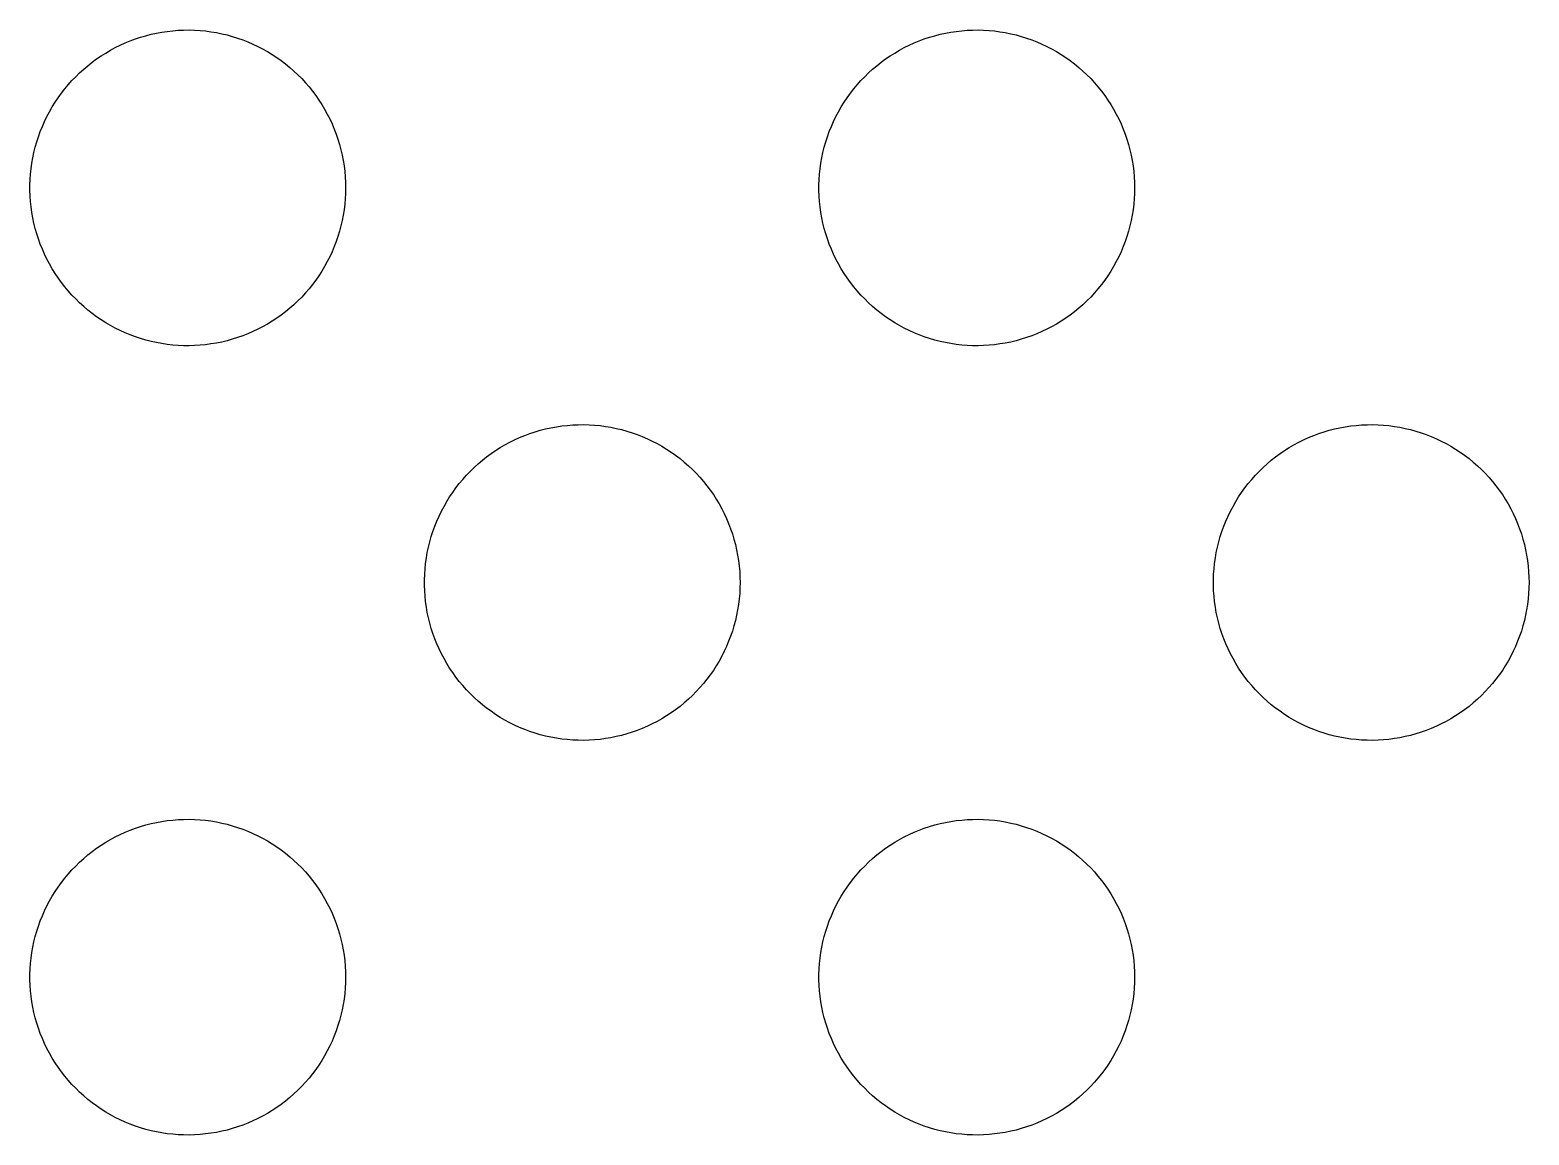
# Model space of a CAD drawing. Header units: millimetres. Extents: x -987 to 2591, y -102 to 2398.
# Drawn here: x 607.07 to 645.07, y 285.59 to 313.59 of the extents above; entities that cross this region are included whole.
import ezdxf

# ---------------------------------------------------------------- set-up
doc = ezdxf.new("R2010")
doc.units = ezdxf.units.MM
doc.header["$MEASUREMENT"] = 0
doc.layers.add('Utwórz2D linie widoczne', color=7, linetype='Continuous', true_color=0x000000)

msp = doc.modelspace()

# ---------------------------------------------------------------- linework, layer by layer
at = {"layer": 'Utwórz2D linie widoczne'}
for p, q in [((610.14, 313.481), (610.275, 313.511)), ((610.275, 313.511), (610.412, 313.536)), ((610.412, 313.536), (610.549, 313.556)), ((610.549, 313.556), (610.687, 313.572)), ((610.687, 313.572), (610.826, 313.583)), ((610.826, 313.583), (610.964, 313.589)), ((610.964, 313.589), (611.103, 313.59)), ((611.103, 313.59), (611.242, 313.586)), ((611.242, 313.586), (611.38, 313.578)), ((611.38, 313.578), (611.519, 313.565)), ((611.519, 313.565), (611.656, 313.547)), ((611.656, 313.547), (611.793, 313.524)), ((611.793, 313.524), (611.929, 313.496)), ((611.929, 313.496), (612.064, 313.464)), ((630.14, 313.481), (630.275, 313.511)), ((630.275, 313.511), (630.412, 313.536)), ((630.412, 313.536), (630.549, 313.556)), ((630.549, 313.556), (630.687, 313.572)), ((630.687, 313.572), (630.826, 313.583)), ((630.826, 313.583), (630.964, 313.589)), ((630.964, 313.589), (631.103, 313.59)), ((631.103, 313.59), (631.242, 313.586)), ((631.242, 313.586), (631.38, 313.578)), ((631.38, 313.578), (631.519, 313.565)), ((631.519, 313.565), (631.656, 313.547)), ((631.656, 313.547), (631.793, 313.524)), ((631.793, 313.524), (631.929, 313.496)), ((631.929, 313.496), (632.064, 313.464)), ((609.109, 313.077), (609.231, 313.143)), ((609.231, 313.143), (609.355, 313.205)), ((609.355, 313.205), (609.482, 313.262)), ((609.482, 313.262), (609.61, 313.315)), ((609.61, 313.315), (609.74, 313.363)), ((609.74, 313.363), (609.872, 313.407)), ((609.872, 313.407), (610.005, 313.446)), ((610.005, 313.446), (610.14, 313.481)), ((612.064, 313.464), (612.198, 313.427)), ((612.198, 313.427), (612.331, 313.386)), ((612.331, 313.386), (612.462, 313.34)), ((612.462, 313.34), (612.591, 313.289)), ((612.591, 313.289), (612.719, 313.234)), ((612.719, 313.234), (612.844, 313.174)), ((612.844, 313.174), (612.967, 313.111)), ((629.109, 313.077), (629.231, 313.143)), ((629.231, 313.143), (629.355, 313.205)), ((629.355, 313.205), (629.482, 313.262)), ((629.482, 313.262), (629.61, 313.315)), ((629.61, 313.315), (629.74, 313.363)), ((629.74, 313.363), (629.872, 313.407)), ((629.872, 313.407), (630.005, 313.446)), ((630.005, 313.446), (630.14, 313.481)), ((632.064, 313.464), (632.198, 313.427)), ((632.198, 313.427), (632.331, 313.386)), ((632.331, 313.386), (632.462, 313.34)), ((632.462, 313.34), (632.591, 313.289)), ((632.591, 313.289), (632.719, 313.234)), ((632.719, 313.234), (632.844, 313.174)), ((632.844, 313.174), (632.967, 313.111)), ((608.536, 312.686), (608.645, 312.772)), ((608.645, 312.772), (608.757, 312.855)), ((608.757, 312.855), (608.871, 312.933)), ((608.871, 312.933), (608.989, 313.007)), ((608.989, 313.007), (609.109, 313.077)), ((612.967, 313.111), (613.088, 313.043)), ((613.088, 313.043), (613.207, 312.97)), ((613.207, 312.97), (613.323, 312.894)), ((613.323, 312.894), (613.436, 312.814)), ((613.436, 312.814), (613.547, 312.73)), ((628.536, 312.686), (628.645, 312.772)), ((628.645, 312.772), (628.757, 312.855)), ((628.757, 312.855), (628.871, 312.933)), ((628.871, 312.933), (628.989, 313.007)), ((628.989, 313.007), (629.109, 313.077)), ((632.967, 313.111), (633.088, 313.043)), ((633.088, 313.043), (633.207, 312.97)), ((633.207, 312.97), (633.323, 312.894)), ((633.323, 312.894), (633.436, 312.814)), ((633.436, 312.814), (633.547, 312.73)), ((608.132, 312.306), (608.228, 312.406)), ((608.228, 312.406), (608.327, 312.503)), ((608.327, 312.503), (608.43, 312.597)), ((608.43, 312.597), (608.536, 312.686)), ((613.547, 312.73), (613.654, 312.642)), ((613.654, 312.642), (613.759, 312.55)), ((613.759, 312.55), (613.86, 312.455)), ((613.86, 312.455), (613.958, 312.357)), ((613.958, 312.357), (614.052, 312.255)), ((628.132, 312.306), (628.228, 312.406)), ((628.228, 312.406), (628.327, 312.503)), ((628.327, 312.503), (628.43, 312.597)), ((628.43, 312.597), (628.536, 312.686)), ((633.547, 312.73), (633.654, 312.642)), ((633.654, 312.642), (633.759, 312.55)), ((633.759, 312.55), (633.86, 312.455)), ((633.86, 312.455), (633.958, 312.357)), ((633.958, 312.357), (634.052, 312.255)), ((607.784, 311.873), (607.865, 311.986)), ((607.865, 311.986), (607.95, 312.096)), ((607.95, 312.096), (608.039, 312.202)), ((608.039, 312.202), (608.132, 312.306)), ((614.052, 312.255), (614.142, 312.149)), ((614.142, 312.149), (614.229, 312.041)), ((614.229, 312.041), (614.313, 311.93)), ((627.784, 311.873), (627.865, 311.986)), ((627.865, 311.986), (627.95, 312.096)), ((627.95, 312.096), (628.039, 312.202)), ((628.039, 312.202), (628.132, 312.306)), ((634.052, 312.255), (634.142, 312.149)), ((634.142, 312.149), (634.229, 312.041)), ((634.229, 312.041), (634.313, 311.93)), ((607.565, 311.52), (607.634, 311.64)), ((607.634, 311.64), (607.707, 311.758)), ((607.707, 311.758), (607.784, 311.873)), ((614.313, 311.93), (614.392, 311.816)), ((614.392, 311.816), (614.467, 311.699)), ((614.467, 311.699), (614.538, 311.58)), ((627.565, 311.52), (627.634, 311.64)), ((627.634, 311.64), (627.707, 311.758)), ((627.707, 311.758), (627.784, 311.873)), ((634.313, 311.93), (634.392, 311.816)), ((634.392, 311.816), (634.467, 311.699)), ((634.467, 311.699), (634.538, 311.58)), ((607.383, 311.145), (607.439, 311.272)), ((607.439, 311.272), (607.5, 311.397)), ((607.5, 311.397), (607.565, 311.52)), ((614.538, 311.58), (614.605, 311.458)), ((614.605, 311.458), (614.668, 311.335)), ((614.668, 311.335), (614.726, 311.209)), ((627.383, 311.145), (627.439, 311.272)), ((627.439, 311.272), (627.5, 311.397)), ((627.5, 311.397), (627.565, 311.52)), ((634.538, 311.58), (634.605, 311.458)), ((634.605, 311.458), (634.668, 311.335)), ((634.668, 311.335), (634.726, 311.209)), ((607.241, 310.753), (607.284, 310.885)), ((607.284, 310.885), (607.331, 311.016)), ((607.331, 311.016), (607.383, 311.145)), ((614.726, 311.209), (614.78, 311.081)), ((614.78, 311.081), (614.83, 310.951)), ((614.83, 310.951), (614.875, 310.82)), ((627.241, 310.753), (627.284, 310.885)), ((627.284, 310.885), (627.331, 311.016)), ((627.331, 311.016), (627.383, 311.145)), ((634.726, 311.209), (634.78, 311.081)), ((634.78, 311.081), (634.83, 310.951)), ((634.83, 310.951), (634.875, 310.82)), ((607.141, 310.349), (607.17, 310.485)), ((607.17, 310.485), (607.203, 310.62)), ((607.203, 310.62), (607.241, 310.753)), ((614.875, 310.82), (614.915, 310.687)), ((614.915, 310.687), (614.951, 310.553)), ((614.951, 310.553), (614.982, 310.417)), ((627.141, 310.349), (627.17, 310.485)), ((627.17, 310.485), (627.203, 310.62)), ((627.203, 310.62), (627.241, 310.753)), ((634.875, 310.82), (634.915, 310.687)), ((634.915, 310.687), (634.951, 310.553)), ((634.951, 310.553), (634.982, 310.417)), ((607.098, 310.075), (607.117, 310.212)), ((607.117, 310.212), (607.141, 310.349)), ((614.982, 310.417), (615.008, 310.281)), ((615.008, 310.281), (615.03, 310.144)), ((615.03, 310.144), (615.047, 310.006)), ((627.098, 310.075), (627.117, 310.212)), ((627.117, 310.212), (627.141, 310.349)), ((634.982, 310.417), (635.008, 310.281)), ((635.008, 310.281), (635.03, 310.144)), ((635.03, 310.144), (635.047, 310.006)), ((607.069, 309.66), (607.074, 309.798)), ((607.074, 309.798), (607.083, 309.937)), ((607.083, 309.937), (607.098, 310.075)), ((615.047, 310.006), (615.059, 309.868)), ((615.059, 309.868), (615.066, 309.729)), ((615.066, 309.729), (615.068, 309.59)), ((627.069, 309.66), (627.074, 309.798)), ((627.074, 309.798), (627.083, 309.937)), ((627.083, 309.937), (627.098, 310.075)), ((635.047, 310.006), (635.059, 309.868)), ((635.059, 309.868), (635.066, 309.729)), ((635.066, 309.729), (635.068, 309.59)), ((607.069, 309.521), (607.069, 309.66)), ((607.074, 309.382), (607.069, 309.521)), ((607.083, 309.243), (607.074, 309.382)), ((615.066, 309.451), (615.059, 309.313)), ((615.068, 309.59), (615.066, 309.451)), ((627.069, 309.521), (627.069, 309.66)), ((627.074, 309.382), (627.069, 309.521)), ((627.083, 309.243), (627.074, 309.382)), ((635.066, 309.451), (635.059, 309.313)), ((635.068, 309.59), (635.066, 309.451)), ((607.098, 309.105), (607.083, 309.243)), ((607.117, 308.968), (607.098, 309.105)), ((607.141, 308.831), (607.117, 308.968)), ((615.03, 309.036), (615.008, 308.899)), ((615.047, 309.174), (615.03, 309.036)), ((615.059, 309.313), (615.047, 309.174)), ((627.098, 309.105), (627.083, 309.243)), ((627.117, 308.968), (627.098, 309.105)), ((627.141, 308.831), (627.117, 308.968)), ((635.03, 309.036), (635.008, 308.899)), ((635.047, 309.174), (635.03, 309.036)), ((635.059, 309.313), (635.047, 309.174)), ((607.17, 308.695), (607.141, 308.831)), ((607.203, 308.56), (607.17, 308.695)), ((607.241, 308.427), (607.203, 308.56)), ((614.951, 308.628), (614.915, 308.494)), ((614.982, 308.763), (614.951, 308.628)), ((615.008, 308.899), (614.982, 308.763)), ((627.17, 308.695), (627.141, 308.831)), ((627.203, 308.56), (627.17, 308.695)), ((627.241, 308.427), (627.203, 308.56)), ((634.951, 308.628), (634.915, 308.494)), ((634.982, 308.763), (634.951, 308.628)), ((635.008, 308.899), (634.982, 308.763)), ((607.284, 308.295), (607.241, 308.427)), ((607.331, 308.164), (607.284, 308.295)), ((614.83, 308.229), (614.78, 308.1)), ((614.875, 308.361), (614.83, 308.229)), ((614.915, 308.494), (614.875, 308.361)), ((627.284, 308.295), (627.241, 308.427)), ((627.331, 308.164), (627.284, 308.295)), ((634.83, 308.229), (634.78, 308.1)), ((634.875, 308.361), (634.83, 308.229)), ((634.915, 308.494), (634.875, 308.361)), ((607.383, 308.035), (607.331, 308.164)), ((607.439, 307.908), (607.383, 308.035)), ((607.5, 307.783), (607.439, 307.908)), ((614.668, 307.846), (614.605, 307.722)), ((614.726, 307.972), (614.668, 307.846)), ((614.78, 308.1), (614.726, 307.972)), ((627.383, 308.035), (627.331, 308.164)), ((627.439, 307.908), (627.383, 308.035)), ((627.5, 307.783), (627.439, 307.908)), ((634.668, 307.846), (634.605, 307.722)), ((634.726, 307.972), (634.668, 307.846)), ((634.78, 308.1), (634.726, 307.972)), ((607.565, 307.661), (607.5, 307.783)), ((607.634, 307.54), (607.565, 307.661)), ((607.707, 307.422), (607.634, 307.54)), ((607.784, 307.307), (607.707, 307.422)), ((614.467, 307.481), (614.392, 307.364)), ((614.538, 307.6), (614.467, 307.481)), ((614.605, 307.722), (614.538, 307.6)), ((627.565, 307.661), (627.5, 307.783)), ((627.634, 307.54), (627.565, 307.661)), ((627.707, 307.422), (627.634, 307.54)), ((627.784, 307.307), (627.707, 307.422)), ((634.467, 307.481), (634.392, 307.364)), ((634.538, 307.6), (634.467, 307.481)), ((634.605, 307.722), (634.538, 307.6)), ((607.865, 307.194), (607.784, 307.307)), ((607.95, 307.085), (607.865, 307.194)), ((608.039, 306.978), (607.95, 307.085)), ((614.229, 307.139), (614.142, 307.031)), ((614.313, 307.25), (614.229, 307.139)), ((614.392, 307.364), (614.313, 307.25)), ((627.865, 307.194), (627.784, 307.307)), ((627.95, 307.085), (627.865, 307.194)), ((628.039, 306.978), (627.95, 307.085)), ((634.229, 307.139), (634.142, 307.031)), ((634.313, 307.25), (634.229, 307.139)), ((634.392, 307.364), (634.313, 307.25)), ((608.132, 306.874), (608.039, 306.978)), ((608.228, 306.774), (608.132, 306.874)), ((608.327, 306.677), (608.228, 306.774)), ((608.43, 306.584), (608.327, 306.677)), ((613.86, 306.725), (613.759, 306.63)), ((613.958, 306.824), (613.86, 306.725)), ((614.052, 306.926), (613.958, 306.824)), ((614.142, 307.031), (614.052, 306.926)), ((628.132, 306.874), (628.039, 306.978)), ((628.228, 306.774), (628.132, 306.874)), ((628.327, 306.677), (628.228, 306.774)), ((628.43, 306.584), (628.327, 306.677)), ((633.86, 306.725), (633.759, 306.63)), ((633.958, 306.824), (633.86, 306.725)), ((634.052, 306.926), (633.958, 306.824)), ((634.142, 307.031), (634.052, 306.926)), ((608.536, 306.494), (608.43, 306.584)), ((608.645, 306.408), (608.536, 306.494)), ((608.757, 306.326), (608.645, 306.408)), ((608.871, 306.247), (608.757, 306.326)), ((613.323, 306.286), (613.207, 306.21)), ((613.436, 306.366), (613.323, 306.286)), ((613.547, 306.45), (613.436, 306.366)), ((613.654, 306.538), (613.547, 306.45)), ((613.759, 306.63), (613.654, 306.538)), ((628.536, 306.494), (628.43, 306.584)), ((628.645, 306.408), (628.536, 306.494)), ((628.757, 306.326), (628.645, 306.408)), ((628.871, 306.247), (628.757, 306.326)), ((633.323, 306.286), (633.207, 306.21)), ((633.436, 306.366), (633.323, 306.286)), ((633.547, 306.45), (633.436, 306.366)), ((633.654, 306.538), (633.547, 306.45)), ((633.759, 306.63), (633.654, 306.538)), ((608.989, 306.173), (608.871, 306.247)), ((609.109, 306.103), (608.989, 306.173)), ((609.231, 306.037), (609.109, 306.103)), ((609.355, 305.976), (609.231, 306.037)), ((609.482, 305.918), (609.355, 305.976)), ((609.61, 305.865), (609.482, 305.918)), ((612.719, 305.946), (612.591, 305.891)), ((612.844, 306.006), (612.719, 305.946)), ((612.967, 306.07), (612.844, 306.006)), ((613.088, 306.138), (612.967, 306.07)), ((613.207, 306.21), (613.088, 306.138)), ((628.989, 306.173), (628.871, 306.247)), ((629.109, 306.103), (628.989, 306.173)), ((629.231, 306.037), (629.109, 306.103)), ((629.355, 305.976), (629.231, 306.037)), ((629.482, 305.918), (629.355, 305.976)), ((629.61, 305.865), (629.482, 305.918)), ((632.719, 305.946), (632.591, 305.891)), ((632.844, 306.006), (632.719, 305.946)), ((632.967, 306.07), (632.844, 306.006)), ((633.088, 306.138), (632.967, 306.07)), ((633.207, 306.21), (633.088, 306.138)), ((609.74, 305.817), (609.61, 305.865)), ((609.872, 305.773), (609.74, 305.817)), ((610.005, 305.734), (609.872, 305.773)), ((610.14, 305.699), (610.005, 305.734)), ((610.275, 305.67), (610.14, 305.699)), ((610.412, 305.644), (610.275, 305.67)), ((610.549, 305.624), (610.412, 305.644)), ((610.687, 305.608), (610.549, 305.624)), ((610.826, 305.598), (610.687, 305.608)), ((610.964, 305.591), (610.826, 305.598)), ((611.103, 305.59), (610.964, 305.591)), ((611.242, 305.594), (611.103, 305.59)), ((611.38, 305.602), (611.242, 305.594)), ((611.519, 305.616), (611.38, 305.602)), ((611.656, 305.634), (611.519, 305.616)), ((611.793, 305.656), (611.656, 305.634)), ((611.929, 305.684), (611.793, 305.656)), ((612.064, 305.716), (611.929, 305.684)), ((612.198, 305.753), (612.064, 305.716)), ((612.331, 305.795), (612.198, 305.753)), ((612.462, 305.841), (612.331, 305.795)), ((612.591, 305.891), (612.462, 305.841)), ((629.74, 305.817), (629.61, 305.865)), ((629.872, 305.773), (629.74, 305.817)), ((630.005, 305.734), (629.872, 305.773)), ((630.14, 305.699), (630.005, 305.734)), ((630.275, 305.67), (630.14, 305.699)), ((630.412, 305.644), (630.275, 305.67)), ((630.549, 305.624), (630.412, 305.644)), ((630.687, 305.608), (630.549, 305.624)), ((630.826, 305.598), (630.687, 305.608)), ((630.964, 305.591), (630.826, 305.598)), ((631.103, 305.59), (630.964, 305.591)), ((631.242, 305.594), (631.103, 305.59)), ((631.38, 305.602), (631.242, 305.594)), ((631.519, 305.616), (631.38, 305.602)), ((631.656, 305.634), (631.519, 305.616)), ((631.793, 305.656), (631.656, 305.634)), ((631.929, 305.684), (631.793, 305.656)), ((632.064, 305.716), (631.929, 305.684)), ((632.198, 305.753), (632.064, 305.716)), ((632.331, 305.795), (632.198, 305.753)), ((632.462, 305.841), (632.331, 305.795)), ((632.591, 305.891), (632.462, 305.841)), ((619.355, 303.205), (619.482, 303.262)), ((619.482, 303.262), (619.61, 303.315)), ((619.61, 303.315), (619.74, 303.363)), ((619.74, 303.363), (619.872, 303.407)), ((619.872, 303.407), (620.005, 303.446)), ((620.005, 303.446), (620.14, 303.481)), ((620.14, 303.481), (620.275, 303.511)), ((620.275, 303.511), (620.412, 303.536)), ((620.412, 303.536), (620.549, 303.556)), ((620.549, 303.556), (620.687, 303.572)), ((620.687, 303.572), (620.826, 303.583)), ((620.826, 303.583), (620.964, 303.589)), ((620.964, 303.589), (621.103, 303.59)), ((621.103, 303.59), (621.242, 303.586)), ((621.242, 303.586), (621.38, 303.578)), ((621.38, 303.578), (621.519, 303.565)), ((621.519, 303.565), (621.656, 303.547)), ((621.656, 303.547), (621.793, 303.524)), ((621.793, 303.524), (621.929, 303.496)), ((621.929, 303.496), (622.064, 303.464)), ((622.064, 303.464), (622.198, 303.427)), ((622.198, 303.427), (622.331, 303.386)), ((622.331, 303.386), (622.462, 303.34)), ((622.462, 303.34), (622.591, 303.289)), ((622.591, 303.289), (622.719, 303.234)), ((639.355, 303.205), (639.482, 303.262)), ((639.482, 303.262), (639.61, 303.315)), ((639.61, 303.315), (639.74, 303.363)), ((639.74, 303.363), (639.872, 303.407)), ((639.872, 303.407), (640.005, 303.446)), ((640.005, 303.446), (640.14, 303.481)), ((640.14, 303.481), (640.275, 303.511)), ((640.275, 303.511), (640.412, 303.536)), ((640.412, 303.536), (640.549, 303.556)), ((640.549, 303.556), (640.687, 303.572)), ((640.687, 303.572), (640.826, 303.583)), ((640.826, 303.583), (640.964, 303.589)), ((640.964, 303.589), (641.103, 303.59)), ((641.103, 303.59), (641.242, 303.586)), ((641.242, 303.586), (641.38, 303.578)), ((641.38, 303.578), (641.519, 303.565)), ((641.519, 303.565), (641.656, 303.547)), ((641.656, 303.547), (641.793, 303.524)), ((641.793, 303.524), (641.929, 303.496)), ((641.929, 303.496), (642.064, 303.464)), ((642.064, 303.464), (642.198, 303.427)), ((642.198, 303.427), (642.331, 303.386)), ((642.331, 303.386), (642.462, 303.34)), ((642.462, 303.34), (642.591, 303.289)), ((642.591, 303.289), (642.719, 303.234)), ((618.757, 302.855), (618.871, 302.933)), ((618.871, 302.933), (618.989, 303.007)), ((618.989, 303.007), (619.109, 303.077)), ((619.109, 303.077), (619.231, 303.143)), ((619.231, 303.143), (619.355, 303.205)), ((622.719, 303.234), (622.844, 303.174)), ((622.844, 303.174), (622.967, 303.111)), ((622.967, 303.111), (623.088, 303.043)), ((623.088, 303.043), (623.207, 302.97)), ((623.207, 302.97), (623.323, 302.894)), ((623.323, 302.894), (623.436, 302.814)), ((638.757, 302.855), (638.871, 302.933)), ((638.871, 302.933), (638.989, 303.007)), ((638.989, 303.007), (639.109, 303.077)), ((639.109, 303.077), (639.231, 303.143)), ((639.231, 303.143), (639.355, 303.205)), ((642.719, 303.234), (642.844, 303.174)), ((642.844, 303.174), (642.967, 303.111)), ((642.967, 303.111), (643.088, 303.043)), ((643.088, 303.043), (643.207, 302.97)), ((643.207, 302.97), (643.323, 302.894)), ((643.323, 302.894), (643.436, 302.814)), ((618.228, 302.406), (618.327, 302.503)), ((618.327, 302.503), (618.43, 302.597)), ((618.43, 302.597), (618.536, 302.686)), ((618.536, 302.686), (618.645, 302.772)), ((618.645, 302.772), (618.757, 302.855)), ((623.436, 302.814), (623.547, 302.73)), ((623.547, 302.73), (623.654, 302.642)), ((623.654, 302.642), (623.759, 302.55)), ((623.759, 302.55), (623.86, 302.455)), ((638.228, 302.406), (638.327, 302.503)), ((638.327, 302.503), (638.43, 302.597)), ((638.43, 302.597), (638.536, 302.686)), ((638.536, 302.686), (638.645, 302.772)), ((638.645, 302.772), (638.757, 302.855)), ((643.436, 302.814), (643.547, 302.73)), ((643.547, 302.73), (643.654, 302.642)), ((643.654, 302.642), (643.759, 302.55)), ((643.759, 302.55), (643.86, 302.455)), ((617.865, 301.986), (617.95, 302.096)), ((617.95, 302.096), (618.039, 302.202)), ((618.039, 302.202), (618.132, 302.306)), ((618.132, 302.306), (618.228, 302.406)), ((623.86, 302.455), (623.958, 302.357)), ((623.958, 302.357), (624.052, 302.255)), ((624.052, 302.255), (624.142, 302.149)), ((624.142, 302.149), (624.229, 302.041)), ((637.865, 301.986), (637.95, 302.096)), ((637.95, 302.096), (638.039, 302.202)), ((638.039, 302.202), (638.132, 302.306)), ((638.132, 302.306), (638.228, 302.406)), ((643.86, 302.455), (643.958, 302.357)), ((643.958, 302.357), (644.052, 302.255)), ((644.052, 302.255), (644.142, 302.149)), ((644.142, 302.149), (644.229, 302.041)), ((617.634, 301.64), (617.707, 301.758)), ((617.707, 301.758), (617.784, 301.873)), ((617.784, 301.873), (617.865, 301.986)), ((624.229, 302.041), (624.313, 301.93)), ((624.313, 301.93), (624.392, 301.816)), ((624.392, 301.816), (624.467, 301.699)), ((637.634, 301.64), (637.707, 301.758)), ((637.707, 301.758), (637.784, 301.873)), ((637.784, 301.873), (637.865, 301.986)), ((644.229, 302.041), (644.313, 301.93)), ((644.313, 301.93), (644.392, 301.816)), ((644.392, 301.816), (644.467, 301.699)), ((617.439, 301.272), (617.5, 301.397)), ((617.5, 301.397), (617.565, 301.52)), ((617.565, 301.52), (617.634, 301.64)), ((624.467, 301.699), (624.538, 301.58)), ((624.538, 301.58), (624.605, 301.458)), ((624.605, 301.458), (624.668, 301.335)), ((637.439, 301.272), (637.5, 301.397)), ((637.5, 301.397), (637.565, 301.52)), ((637.565, 301.52), (637.634, 301.64)), ((644.467, 301.699), (644.538, 301.58)), ((644.538, 301.58), (644.605, 301.458)), ((644.605, 301.458), (644.668, 301.335)), ((617.284, 300.885), (617.331, 301.016)), ((617.331, 301.016), (617.383, 301.145)), ((617.383, 301.145), (617.439, 301.272)), ((624.668, 301.335), (624.726, 301.209)), ((624.726, 301.209), (624.78, 301.081)), ((624.78, 301.081), (624.83, 300.951)), ((637.284, 300.885), (637.331, 301.016)), ((637.331, 301.016), (637.383, 301.145)), ((637.383, 301.145), (637.439, 301.272)), ((644.668, 301.335), (644.726, 301.209)), ((644.726, 301.209), (644.78, 301.081)), ((644.78, 301.081), (644.83, 300.951)), ((617.17, 300.485), (617.203, 300.62)), ((617.203, 300.62), (617.241, 300.753)), ((617.241, 300.753), (617.284, 300.885)), ((624.83, 300.951), (624.875, 300.82)), ((624.875, 300.82), (624.915, 300.687)), ((624.915, 300.687), (624.951, 300.553)), ((637.17, 300.485), (637.203, 300.62)), ((637.203, 300.62), (637.241, 300.753)), ((637.241, 300.753), (637.284, 300.885)), ((644.83, 300.951), (644.875, 300.82)), ((644.875, 300.82), (644.915, 300.687)), ((644.915, 300.687), (644.951, 300.553)), ((617.098, 300.075), (617.117, 300.212)), ((617.117, 300.212), (617.141, 300.349)), ((617.141, 300.349), (617.17, 300.485)), ((624.951, 300.553), (624.982, 300.417)), ((624.982, 300.417), (625.008, 300.281)), ((625.008, 300.281), (625.03, 300.144)), ((637.098, 300.075), (637.117, 300.212)), ((637.117, 300.212), (637.141, 300.349)), ((637.141, 300.349), (637.17, 300.485)), ((644.951, 300.553), (644.982, 300.417)), ((644.982, 300.417), (645.008, 300.281)), ((645.008, 300.281), (645.03, 300.144)), ((617.074, 299.798), (617.083, 299.937)), ((617.083, 299.937), (617.098, 300.075)), ((625.03, 300.144), (625.047, 300.006)), ((625.047, 300.006), (625.059, 299.868)), ((625.059, 299.868), (625.066, 299.729)), ((637.074, 299.798), (637.083, 299.937)), ((637.083, 299.937), (637.098, 300.075)), ((645.03, 300.144), (645.047, 300.006)), ((645.047, 300.006), (645.059, 299.868)), ((645.059, 299.868), (645.066, 299.729)), ((617.069, 299.66), (617.074, 299.798)), ((617.069, 299.521), (617.069, 299.66)), ((617.074, 299.382), (617.069, 299.521)), ((625.066, 299.451), (625.059, 299.313)), ((625.066, 299.729), (625.068, 299.59)), ((625.068, 299.59), (625.066, 299.451)), ((637.069, 299.66), (637.074, 299.798)), ((637.069, 299.521), (637.069, 299.66)), ((637.074, 299.382), (637.069, 299.521)), ((645.066, 299.451), (645.059, 299.313)), ((645.066, 299.729), (645.068, 299.59)), ((645.068, 299.59), (645.066, 299.451)), ((617.083, 299.243), (617.074, 299.382)), ((617.098, 299.105), (617.083, 299.243)), ((617.117, 298.968), (617.098, 299.105)), ((625.047, 299.174), (625.03, 299.036)), ((625.059, 299.313), (625.047, 299.174)), ((637.083, 299.243), (637.074, 299.382)), ((637.098, 299.105), (637.083, 299.243)), ((637.117, 298.968), (637.098, 299.105)), ((645.047, 299.174), (645.03, 299.036)), ((645.059, 299.313), (645.047, 299.174)), ((617.141, 298.831), (617.117, 298.968)), ((617.17, 298.695), (617.141, 298.831)), ((617.203, 298.56), (617.17, 298.695)), ((624.982, 298.763), (624.951, 298.628)), ((625.008, 298.899), (624.982, 298.763)), ((625.03, 299.036), (625.008, 298.899)), ((637.141, 298.831), (637.117, 298.968)), ((637.17, 298.695), (637.141, 298.831)), ((637.203, 298.56), (637.17, 298.695)), ((644.982, 298.763), (644.951, 298.628)), ((645.008, 298.899), (644.982, 298.763)), ((645.03, 299.036), (645.008, 298.899)), ((617.241, 298.427), (617.203, 298.56)), ((617.284, 298.295), (617.241, 298.427)), ((624.875, 298.361), (624.83, 298.229)), ((624.915, 298.494), (624.875, 298.361)), ((624.951, 298.628), (624.915, 298.494)), ((637.241, 298.427), (637.203, 298.56)), ((637.284, 298.295), (637.241, 298.427)), ((644.875, 298.361), (644.83, 298.229)), ((644.915, 298.494), (644.875, 298.361)), ((644.951, 298.628), (644.915, 298.494)), ((617.331, 298.164), (617.284, 298.295)), ((617.383, 298.035), (617.331, 298.164)), ((617.439, 297.908), (617.383, 298.035)), ((624.726, 297.972), (624.668, 297.846)), ((624.78, 298.1), (624.726, 297.972)), ((624.83, 298.229), (624.78, 298.1)), ((637.331, 298.164), (637.284, 298.295)), ((637.383, 298.035), (637.331, 298.164)), ((637.439, 297.908), (637.383, 298.035)), ((644.726, 297.972), (644.668, 297.846)), ((644.78, 298.1), (644.726, 297.972)), ((644.83, 298.229), (644.78, 298.1)), ((617.5, 297.783), (617.439, 297.908)), ((617.565, 297.661), (617.5, 297.783)), ((617.634, 297.54), (617.565, 297.661)), ((617.707, 297.422), (617.634, 297.54)), ((624.538, 297.6), (624.467, 297.481)), ((624.605, 297.722), (624.538, 297.6)), ((624.668, 297.846), (624.605, 297.722)), ((637.5, 297.783), (637.439, 297.908)), ((637.565, 297.661), (637.5, 297.783)), ((637.634, 297.54), (637.565, 297.661)), ((637.707, 297.422), (637.634, 297.54)), ((644.538, 297.6), (644.467, 297.481)), ((644.605, 297.722), (644.538, 297.6)), ((644.668, 297.846), (644.605, 297.722)), ((617.784, 297.307), (617.707, 297.422)), ((617.865, 297.194), (617.784, 297.307)), ((617.95, 297.085), (617.865, 297.194)), ((624.313, 297.25), (624.229, 297.139)), ((624.392, 297.364), (624.313, 297.25)), ((624.467, 297.481), (624.392, 297.364)), ((637.784, 297.307), (637.707, 297.422)), ((637.865, 297.194), (637.784, 297.307)), ((637.95, 297.085), (637.865, 297.194)), ((644.313, 297.25), (644.229, 297.139)), ((644.392, 297.364), (644.313, 297.25)), ((644.467, 297.481), (644.392, 297.364)), ((618.039, 296.978), (617.95, 297.085)), ((618.132, 296.874), (618.039, 296.978)), ((618.228, 296.774), (618.132, 296.874)), ((623.958, 296.824), (623.86, 296.725)), ((624.052, 296.926), (623.958, 296.824)), ((624.142, 297.031), (624.052, 296.926)), ((624.229, 297.139), (624.142, 297.031)), ((638.039, 296.978), (637.95, 297.085)), ((638.132, 296.874), (638.039, 296.978)), ((638.228, 296.774), (638.132, 296.874)), ((643.958, 296.824), (643.86, 296.725)), ((644.052, 296.926), (643.958, 296.824)), ((644.142, 297.031), (644.052, 296.926)), ((644.229, 297.139), (644.142, 297.031)), ((618.327, 296.677), (618.228, 296.774)), ((618.43, 296.584), (618.327, 296.677)), ((618.536, 296.494), (618.43, 296.584)), ((618.645, 296.408), (618.536, 296.494)), ((618.757, 296.326), (618.645, 296.408)), ((623.547, 296.45), (623.436, 296.366)), ((623.654, 296.538), (623.547, 296.45)), ((623.759, 296.63), (623.654, 296.538)), ((623.86, 296.725), (623.759, 296.63)), ((638.327, 296.677), (638.228, 296.774)), ((638.43, 296.584), (638.327, 296.677)), ((638.536, 296.494), (638.43, 296.584)), ((638.645, 296.408), (638.536, 296.494)), ((638.757, 296.326), (638.645, 296.408)), ((643.547, 296.45), (643.436, 296.366)), ((643.654, 296.538), (643.547, 296.45)), ((643.759, 296.63), (643.654, 296.538)), ((643.86, 296.725), (643.759, 296.63)), ((618.871, 296.247), (618.757, 296.326)), ((618.989, 296.173), (618.871, 296.247)), ((619.109, 296.103), (618.989, 296.173)), ((619.231, 296.037), (619.109, 296.103)), ((619.355, 295.976), (619.231, 296.037)), ((622.967, 296.07), (622.844, 296.006)), ((623.088, 296.138), (622.967, 296.07)), ((623.207, 296.21), (623.088, 296.138)), ((623.323, 296.286), (623.207, 296.21)), ((623.436, 296.366), (623.323, 296.286)), ((638.871, 296.247), (638.757, 296.326)), ((638.989, 296.173), (638.871, 296.247)), ((639.109, 296.103), (638.989, 296.173)), ((639.231, 296.037), (639.109, 296.103)), ((639.355, 295.976), (639.231, 296.037)), ((642.967, 296.07), (642.844, 296.006)), ((643.088, 296.138), (642.967, 296.07)), ((643.207, 296.21), (643.088, 296.138)), ((643.323, 296.286), (643.207, 296.21)), ((643.436, 296.366), (643.323, 296.286)), ((619.482, 295.918), (619.355, 295.976)), ((619.61, 295.865), (619.482, 295.918)), ((619.74, 295.817), (619.61, 295.865)), ((619.872, 295.773), (619.74, 295.817)), ((620.005, 295.734), (619.872, 295.773)), ((620.14, 295.699), (620.005, 295.734)), ((620.275, 295.67), (620.14, 295.699)), ((620.412, 295.644), (620.275, 295.67)), ((620.549, 295.624), (620.412, 295.644)), ((621.793, 295.656), (621.656, 295.634)), ((621.929, 295.684), (621.793, 295.656)), ((622.064, 295.716), (621.929, 295.684)), ((622.198, 295.753), (622.064, 295.716)), ((622.331, 295.795), (622.198, 295.753)), ((622.462, 295.841), (622.331, 295.795)), ((622.591, 295.891), (622.462, 295.841)), ((622.719, 295.946), (622.591, 295.891)), ((622.844, 296.006), (622.719, 295.946)), ((639.482, 295.918), (639.355, 295.976)), ((639.61, 295.865), (639.482, 295.918)), ((639.74, 295.817), (639.61, 295.865)), ((639.872, 295.773), (639.74, 295.817)), ((640.005, 295.734), (639.872, 295.773)), ((640.14, 295.699), (640.005, 295.734)), ((640.275, 295.67), (640.14, 295.699)), ((640.412, 295.644), (640.275, 295.67)), ((640.549, 295.624), (640.412, 295.644)), ((641.793, 295.656), (641.656, 295.634)), ((641.929, 295.684), (641.793, 295.656)), ((642.064, 295.716), (641.929, 295.684)), ((642.198, 295.753), (642.064, 295.716)), ((642.331, 295.795), (642.198, 295.753)), ((642.462, 295.841), (642.331, 295.795)), ((642.591, 295.891), (642.462, 295.841)), ((642.719, 295.946), (642.591, 295.891)), ((642.844, 296.006), (642.719, 295.946)), ((620.687, 295.608), (620.549, 295.624)), ((620.826, 295.598), (620.687, 295.608)), ((620.964, 295.591), (620.826, 295.598)), ((621.103, 295.59), (620.964, 295.591)), ((621.242, 295.594), (621.103, 295.59)), ((621.38, 295.602), (621.242, 295.594)), ((621.519, 295.616), (621.38, 295.602)), ((621.656, 295.634), (621.519, 295.616)), ((640.687, 295.608), (640.549, 295.624)), ((640.826, 295.598), (640.687, 295.608)), ((640.964, 295.591), (640.826, 295.598)), ((641.103, 295.59), (640.964, 295.591)), ((641.242, 295.594), (641.103, 295.59)), ((641.38, 295.602), (641.242, 295.594)), ((641.519, 295.616), (641.38, 295.602)), ((641.656, 295.634), (641.519, 295.616)), ((609.61, 293.315), (609.74, 293.363)), ((609.74, 293.363), (609.872, 293.407)), ((609.872, 293.407), (610.005, 293.446)), ((610.005, 293.446), (610.14, 293.481)), ((610.14, 293.481), (610.275, 293.511)), ((610.275, 293.511), (610.412, 293.536)), ((610.412, 293.536), (610.549, 293.556)), ((610.549, 293.556), (610.687, 293.572)), ((610.687, 293.572), (610.826, 293.583)), ((610.826, 293.583), (610.964, 293.589)), ((610.964, 293.589), (611.103, 293.59)), ((611.103, 293.59), (611.242, 293.586)), ((611.242, 293.586), (611.38, 293.578)), ((611.38, 293.578), (611.519, 293.565)), ((611.519, 293.565), (611.656, 293.547)), ((611.656, 293.547), (611.793, 293.524)), ((611.793, 293.524), (611.929, 293.496)), ((611.929, 293.496), (612.064, 293.464)), ((612.064, 293.464), (612.198, 293.427)), ((612.198, 293.427), (612.331, 293.386)), ((612.331, 293.386), (612.462, 293.34)), ((629.61, 293.315), (629.74, 293.363)), ((629.74, 293.363), (629.872, 293.407)), ((629.872, 293.407), (630.005, 293.446)), ((630.005, 293.446), (630.14, 293.481)), ((630.14, 293.481), (630.275, 293.511)), ((630.275, 293.511), (630.412, 293.536)), ((630.412, 293.536), (630.549, 293.556)), ((630.549, 293.556), (630.687, 293.572)), ((630.687, 293.572), (630.826, 293.583)), ((630.826, 293.583), (630.964, 293.589)), ((630.964, 293.589), (631.103, 293.59)), ((631.103, 293.59), (631.242, 293.586)), ((631.242, 293.586), (631.38, 293.578)), ((631.38, 293.578), (631.519, 293.565)), ((631.519, 293.565), (631.656, 293.547)), ((631.656, 293.547), (631.793, 293.524)), ((631.793, 293.524), (631.929, 293.496)), ((631.929, 293.496), (632.064, 293.464)), ((632.064, 293.464), (632.198, 293.427)), ((632.198, 293.427), (632.331, 293.386)), ((632.331, 293.386), (632.462, 293.34)), ((608.871, 292.933), (608.989, 293.007)), ((608.989, 293.007), (609.109, 293.077)), ((609.109, 293.077), (609.231, 293.143)), ((609.231, 293.143), (609.355, 293.205)), ((609.355, 293.205), (609.482, 293.262)), ((609.482, 293.262), (609.61, 293.315)), ((612.462, 293.34), (612.591, 293.289)), ((612.591, 293.289), (612.719, 293.234)), ((612.719, 293.234), (612.844, 293.174)), ((612.844, 293.174), (612.967, 293.111)), ((612.967, 293.111), (613.088, 293.043)), ((613.088, 293.043), (613.207, 292.97)), ((628.871, 292.933), (628.989, 293.007)), ((628.989, 293.007), (629.109, 293.077)), ((629.109, 293.077), (629.231, 293.143)), ((629.231, 293.143), (629.355, 293.205)), ((629.355, 293.205), (629.482, 293.262)), ((629.482, 293.262), (629.61, 293.315)), ((632.462, 293.34), (632.591, 293.289)), ((632.591, 293.289), (632.719, 293.234)), ((632.719, 293.234), (632.844, 293.174)), ((632.844, 293.174), (632.967, 293.111)), ((632.967, 293.111), (633.088, 293.043)), ((633.088, 293.043), (633.207, 292.97)), ((608.327, 292.503), (608.43, 292.597)), ((608.43, 292.597), (608.536, 292.686)), ((608.536, 292.686), (608.645, 292.772)), ((608.645, 292.772), (608.757, 292.855)), ((608.757, 292.855), (608.871, 292.933)), ((613.207, 292.97), (613.323, 292.894)), ((613.323, 292.894), (613.436, 292.814)), ((613.436, 292.814), (613.547, 292.73)), ((613.547, 292.73), (613.654, 292.642)), ((613.654, 292.642), (613.759, 292.55)), ((628.327, 292.503), (628.43, 292.597)), ((628.43, 292.597), (628.536, 292.686)), ((628.536, 292.686), (628.645, 292.772)), ((628.645, 292.772), (628.757, 292.855)), ((628.757, 292.855), (628.871, 292.933)), ((633.207, 292.97), (633.323, 292.894)), ((633.323, 292.894), (633.436, 292.814)), ((633.436, 292.814), (633.547, 292.73)), ((633.547, 292.73), (633.654, 292.642)), ((633.654, 292.642), (633.759, 292.55)), ((608.039, 292.202), (608.132, 292.306)), ((608.132, 292.306), (608.228, 292.406)), ((608.228, 292.406), (608.327, 292.503)), ((613.759, 292.55), (613.86, 292.455)), ((613.86, 292.455), (613.958, 292.357)), ((613.958, 292.357), (614.052, 292.255)), ((614.052, 292.255), (614.142, 292.149)), ((628.039, 292.202), (628.132, 292.306)), ((628.132, 292.306), (628.228, 292.406)), ((628.228, 292.406), (628.327, 292.503)), ((633.759, 292.55), (633.86, 292.455)), ((633.86, 292.455), (633.958, 292.357)), ((633.958, 292.357), (634.052, 292.255)), ((634.052, 292.255), (634.142, 292.149)), ((607.707, 291.758), (607.784, 291.873)), ((607.784, 291.873), (607.865, 291.986)), ((607.865, 291.986), (607.95, 292.096)), ((607.95, 292.096), (608.039, 292.202)), ((614.142, 292.149), (614.229, 292.041)), ((614.229, 292.041), (614.313, 291.93)), ((614.313, 291.93), (614.392, 291.816)), ((627.707, 291.758), (627.784, 291.873)), ((627.784, 291.873), (627.865, 291.986)), ((627.865, 291.986), (627.95, 292.096)), ((627.95, 292.096), (628.039, 292.202)), ((634.142, 292.149), (634.229, 292.041)), ((634.229, 292.041), (634.313, 291.93)), ((634.313, 291.93), (634.392, 291.816)), ((607.5, 291.397), (607.565, 291.52)), ((607.565, 291.52), (607.634, 291.64)), ((607.634, 291.64), (607.707, 291.758)), ((614.392, 291.816), (614.467, 291.699)), ((614.467, 291.699), (614.538, 291.58)), ((614.538, 291.58), (614.605, 291.458)), ((614.605, 291.458), (614.668, 291.335)), ((627.5, 291.397), (627.565, 291.52)), ((627.565, 291.52), (627.634, 291.64)), ((627.634, 291.64), (627.707, 291.758)), ((634.392, 291.816), (634.467, 291.699)), ((634.467, 291.699), (634.538, 291.58)), ((634.538, 291.58), (634.605, 291.458)), ((634.605, 291.458), (634.668, 291.335)), ((607.331, 291.016), (607.383, 291.145)), ((607.383, 291.145), (607.439, 291.272)), ((607.439, 291.272), (607.5, 291.397)), ((614.668, 291.335), (614.726, 291.209)), ((614.726, 291.209), (614.78, 291.081)), ((614.78, 291.081), (614.83, 290.951)), ((627.331, 291.016), (627.383, 291.145)), ((627.383, 291.145), (627.439, 291.272)), ((627.439, 291.272), (627.5, 291.397)), ((634.668, 291.335), (634.726, 291.209)), ((634.726, 291.209), (634.78, 291.081)), ((634.78, 291.081), (634.83, 290.951)), ((607.203, 290.62), (607.241, 290.753)), ((607.241, 290.753), (607.284, 290.885)), ((607.284, 290.885), (607.331, 291.016)), ((614.83, 290.951), (614.875, 290.82)), ((614.875, 290.82), (614.915, 290.687)), ((627.203, 290.62), (627.241, 290.753)), ((627.241, 290.753), (627.284, 290.885)), ((627.284, 290.885), (627.331, 291.016)), ((634.83, 290.951), (634.875, 290.82)), ((634.875, 290.82), (634.915, 290.687)), ((607.117, 290.212), (607.141, 290.349)), ((607.141, 290.349), (607.17, 290.485)), ((607.17, 290.485), (607.203, 290.62)), ((614.915, 290.687), (614.951, 290.553)), ((614.951, 290.553), (614.982, 290.417)), ((614.982, 290.417), (615.008, 290.281)), ((627.117, 290.212), (627.141, 290.349)), ((627.141, 290.349), (627.17, 290.485)), ((627.17, 290.485), (627.203, 290.62)), ((634.915, 290.687), (634.951, 290.553)), ((634.951, 290.553), (634.982, 290.417)), ((634.982, 290.417), (635.008, 290.281)), ((607.074, 289.798), (607.083, 289.937)), ((607.083, 289.937), (607.098, 290.075)), ((607.098, 290.075), (607.117, 290.212)), ((615.008, 290.281), (615.03, 290.144)), ((615.03, 290.144), (615.047, 290.006)), ((615.047, 290.006), (615.059, 289.868)), ((627.074, 289.798), (627.083, 289.937)), ((627.083, 289.937), (627.098, 290.075)), ((627.098, 290.075), (627.117, 290.212)), ((635.008, 290.281), (635.03, 290.144)), ((635.03, 290.144), (635.047, 290.006)), ((635.047, 290.006), (635.059, 289.868)), ((607.069, 289.66), (607.074, 289.798)), ((607.069, 289.521), (607.069, 289.66)), ((615.059, 289.868), (615.066, 289.729)), ((615.066, 289.729), (615.068, 289.59)), ((615.068, 289.59), (615.066, 289.451)), ((627.069, 289.66), (627.074, 289.798)), ((627.069, 289.521), (627.069, 289.66)), ((635.059, 289.868), (635.066, 289.729)), ((635.066, 289.729), (635.068, 289.59)), ((635.068, 289.59), (635.066, 289.451)), ((607.074, 289.382), (607.069, 289.521)), ((607.083, 289.243), (607.074, 289.382)), ((607.098, 289.105), (607.083, 289.243)), ((615.059, 289.313), (615.047, 289.174)), ((615.066, 289.451), (615.059, 289.313)), ((627.074, 289.382), (627.069, 289.521)), ((627.083, 289.243), (627.074, 289.382)), ((627.098, 289.105), (627.083, 289.243)), ((635.059, 289.313), (635.047, 289.174)), ((635.066, 289.451), (635.059, 289.313)), ((607.117, 288.968), (607.098, 289.105)), ((607.141, 288.831), (607.117, 288.968)), ((607.17, 288.695), (607.141, 288.831)), ((615.008, 288.899), (614.982, 288.763)), ((615.03, 289.036), (615.008, 288.899)), ((615.047, 289.174), (615.03, 289.036)), ((627.117, 288.968), (627.098, 289.105)), ((627.141, 288.831), (627.117, 288.968)), ((627.17, 288.695), (627.141, 288.831)), ((635.008, 288.899), (634.982, 288.763)), ((635.03, 289.036), (635.008, 288.899)), ((635.047, 289.174), (635.03, 289.036)), ((607.203, 288.56), (607.17, 288.695)), ((607.241, 288.427), (607.203, 288.56)), ((607.284, 288.295), (607.241, 288.427)), ((614.915, 288.494), (614.875, 288.361)), ((614.951, 288.628), (614.915, 288.494)), ((614.982, 288.763), (614.951, 288.628)), ((627.203, 288.56), (627.17, 288.695)), ((627.241, 288.427), (627.203, 288.56)), ((627.284, 288.295), (627.241, 288.427)), ((634.915, 288.494), (634.875, 288.361)), ((634.951, 288.628), (634.915, 288.494)), ((634.982, 288.763), (634.951, 288.628)), ((607.331, 288.164), (607.284, 288.295)), ((607.383, 288.035), (607.331, 288.164)), ((614.78, 288.1), (614.726, 287.972)), ((614.83, 288.229), (614.78, 288.1)), ((614.875, 288.361), (614.83, 288.229)), ((627.331, 288.164), (627.284, 288.295)), ((627.383, 288.035), (627.331, 288.164)), ((634.78, 288.1), (634.726, 287.972)), ((634.83, 288.229), (634.78, 288.1)), ((634.875, 288.361), (634.83, 288.229)), ((607.439, 287.908), (607.383, 288.035)), ((607.5, 287.783), (607.439, 287.908)), ((607.565, 287.661), (607.5, 287.783)), ((607.634, 287.54), (607.565, 287.661)), ((614.605, 287.722), (614.538, 287.6)), ((614.668, 287.846), (614.605, 287.722)), ((614.726, 287.972), (614.668, 287.846)), ((627.439, 287.908), (627.383, 288.035)), ((627.5, 287.783), (627.439, 287.908)), ((627.565, 287.661), (627.5, 287.783)), ((627.634, 287.54), (627.565, 287.661)), ((634.605, 287.722), (634.538, 287.6)), ((634.668, 287.846), (634.605, 287.722)), ((634.726, 287.972), (634.668, 287.846)), ((607.707, 287.422), (607.634, 287.54)), ((607.784, 287.307), (607.707, 287.422)), ((607.865, 287.194), (607.784, 287.307)), ((614.392, 287.364), (614.313, 287.25)), ((614.467, 287.481), (614.392, 287.364)), ((614.538, 287.6), (614.467, 287.481)), ((627.707, 287.422), (627.634, 287.54)), ((627.784, 287.307), (627.707, 287.422)), ((627.865, 287.194), (627.784, 287.307)), ((634.392, 287.364), (634.313, 287.25)), ((634.467, 287.481), (634.392, 287.364)), ((634.538, 287.6), (634.467, 287.481)), ((607.95, 287.085), (607.865, 287.194)), ((608.039, 286.978), (607.95, 287.085)), ((608.132, 286.874), (608.039, 286.978)), ((614.052, 286.926), (613.958, 286.824)), ((614.142, 287.031), (614.052, 286.926)), ((614.229, 287.139), (614.142, 287.031)), ((614.313, 287.25), (614.229, 287.139)), ((627.95, 287.085), (627.865, 287.194)), ((628.039, 286.978), (627.95, 287.085)), ((628.132, 286.874), (628.039, 286.978)), ((634.052, 286.926), (633.958, 286.824)), ((634.142, 287.031), (634.052, 286.926)), ((634.229, 287.139), (634.142, 287.031)), ((634.313, 287.25), (634.229, 287.139)), ((608.228, 286.774), (608.132, 286.874)), ((608.327, 286.677), (608.228, 286.774)), ((608.43, 286.584), (608.327, 286.677)), ((608.536, 286.494), (608.43, 286.584)), ((613.654, 286.538), (613.547, 286.45)), ((613.759, 286.63), (613.654, 286.538)), ((613.86, 286.725), (613.759, 286.63)), ((613.958, 286.824), (613.86, 286.725)), ((628.228, 286.774), (628.132, 286.874)), ((628.327, 286.677), (628.228, 286.774)), ((628.43, 286.584), (628.327, 286.677)), ((628.536, 286.494), (628.43, 286.584)), ((633.654, 286.538), (633.547, 286.45)), ((633.759, 286.63), (633.654, 286.538)), ((633.86, 286.725), (633.759, 286.63)), ((633.958, 286.824), (633.86, 286.725)), ((608.645, 286.408), (608.536, 286.494)), ((608.757, 286.326), (608.645, 286.408)), ((608.871, 286.247), (608.757, 286.326)), ((608.989, 286.173), (608.871, 286.247)), ((609.109, 286.103), (608.989, 286.173)), ((613.088, 286.138), (612.967, 286.07)), ((613.207, 286.21), (613.088, 286.138)), ((613.323, 286.286), (613.207, 286.21)), ((613.436, 286.366), (613.323, 286.286)), ((613.547, 286.45), (613.436, 286.366)), ((628.645, 286.408), (628.536, 286.494)), ((628.757, 286.326), (628.645, 286.408)), ((628.871, 286.247), (628.757, 286.326)), ((628.989, 286.173), (628.871, 286.247)), ((629.109, 286.103), (628.989, 286.173)), ((633.088, 286.138), (632.967, 286.07)), ((633.207, 286.21), (633.088, 286.138)), ((633.323, 286.286), (633.207, 286.21)), ((633.436, 286.366), (633.323, 286.286)), ((633.547, 286.45), (633.436, 286.366)), ((609.231, 286.037), (609.109, 286.103)), ((609.355, 285.976), (609.231, 286.037)), ((609.482, 285.918), (609.355, 285.976)), ((609.61, 285.865), (609.482, 285.918)), ((609.74, 285.817), (609.61, 285.865)), ((609.872, 285.773), (609.74, 285.817)), ((610.005, 285.734), (609.872, 285.773)), ((612.331, 285.795), (612.198, 285.753)), ((612.462, 285.841), (612.331, 285.795)), ((612.591, 285.891), (612.462, 285.841)), ((612.719, 285.946), (612.591, 285.891)), ((612.844, 286.006), (612.719, 285.946)), ((612.967, 286.07), (612.844, 286.006)), ((629.231, 286.037), (629.109, 286.103)), ((629.355, 285.976), (629.231, 286.037)), ((629.482, 285.918), (629.355, 285.976)), ((629.61, 285.865), (629.482, 285.918)), ((629.74, 285.817), (629.61, 285.865)), ((629.872, 285.773), (629.74, 285.817)), ((630.005, 285.734), (629.872, 285.773)), ((632.331, 285.795), (632.198, 285.753)), ((632.462, 285.841), (632.331, 285.795)), ((632.591, 285.891), (632.462, 285.841)), ((632.719, 285.946), (632.591, 285.891)), ((632.844, 286.006), (632.719, 285.946)), ((632.967, 286.07), (632.844, 286.006)), ((610.14, 285.699), (610.005, 285.734)), ((610.275, 285.67), (610.14, 285.699)), ((610.412, 285.644), (610.275, 285.67)), ((610.549, 285.624), (610.412, 285.644)), ((610.687, 285.608), (610.549, 285.624)), ((610.826, 285.598), (610.687, 285.608)), ((610.964, 285.591), (610.826, 285.598)), ((611.103, 285.59), (610.964, 285.591)), ((611.242, 285.594), (611.103, 285.59)), ((611.38, 285.602), (611.242, 285.594)), ((611.519, 285.616), (611.38, 285.602)), ((611.656, 285.634), (611.519, 285.616)), ((611.793, 285.656), (611.656, 285.634)), ((611.929, 285.684), (611.793, 285.656)), ((612.064, 285.716), (611.929, 285.684)), ((612.198, 285.753), (612.064, 285.716)), ((630.14, 285.699), (630.005, 285.734)), ((630.275, 285.67), (630.14, 285.699)), ((630.412, 285.644), (630.275, 285.67)), ((630.549, 285.624), (630.412, 285.644)), ((630.687, 285.608), (630.549, 285.624)), ((630.826, 285.598), (630.687, 285.608)), ((630.964, 285.591), (630.826, 285.598)), ((631.103, 285.59), (630.964, 285.591)), ((631.242, 285.594), (631.103, 285.59)), ((631.38, 285.602), (631.242, 285.594)), ((631.519, 285.616), (631.38, 285.602)), ((631.656, 285.634), (631.519, 285.616)), ((631.793, 285.656), (631.656, 285.634)), ((631.929, 285.684), (631.793, 285.656)), ((632.064, 285.716), (631.929, 285.684)), ((632.198, 285.753), (632.064, 285.716))]:
    msp.add_line(p, q, dxfattribs=at)

doc.saveas('drawing.dxf')
